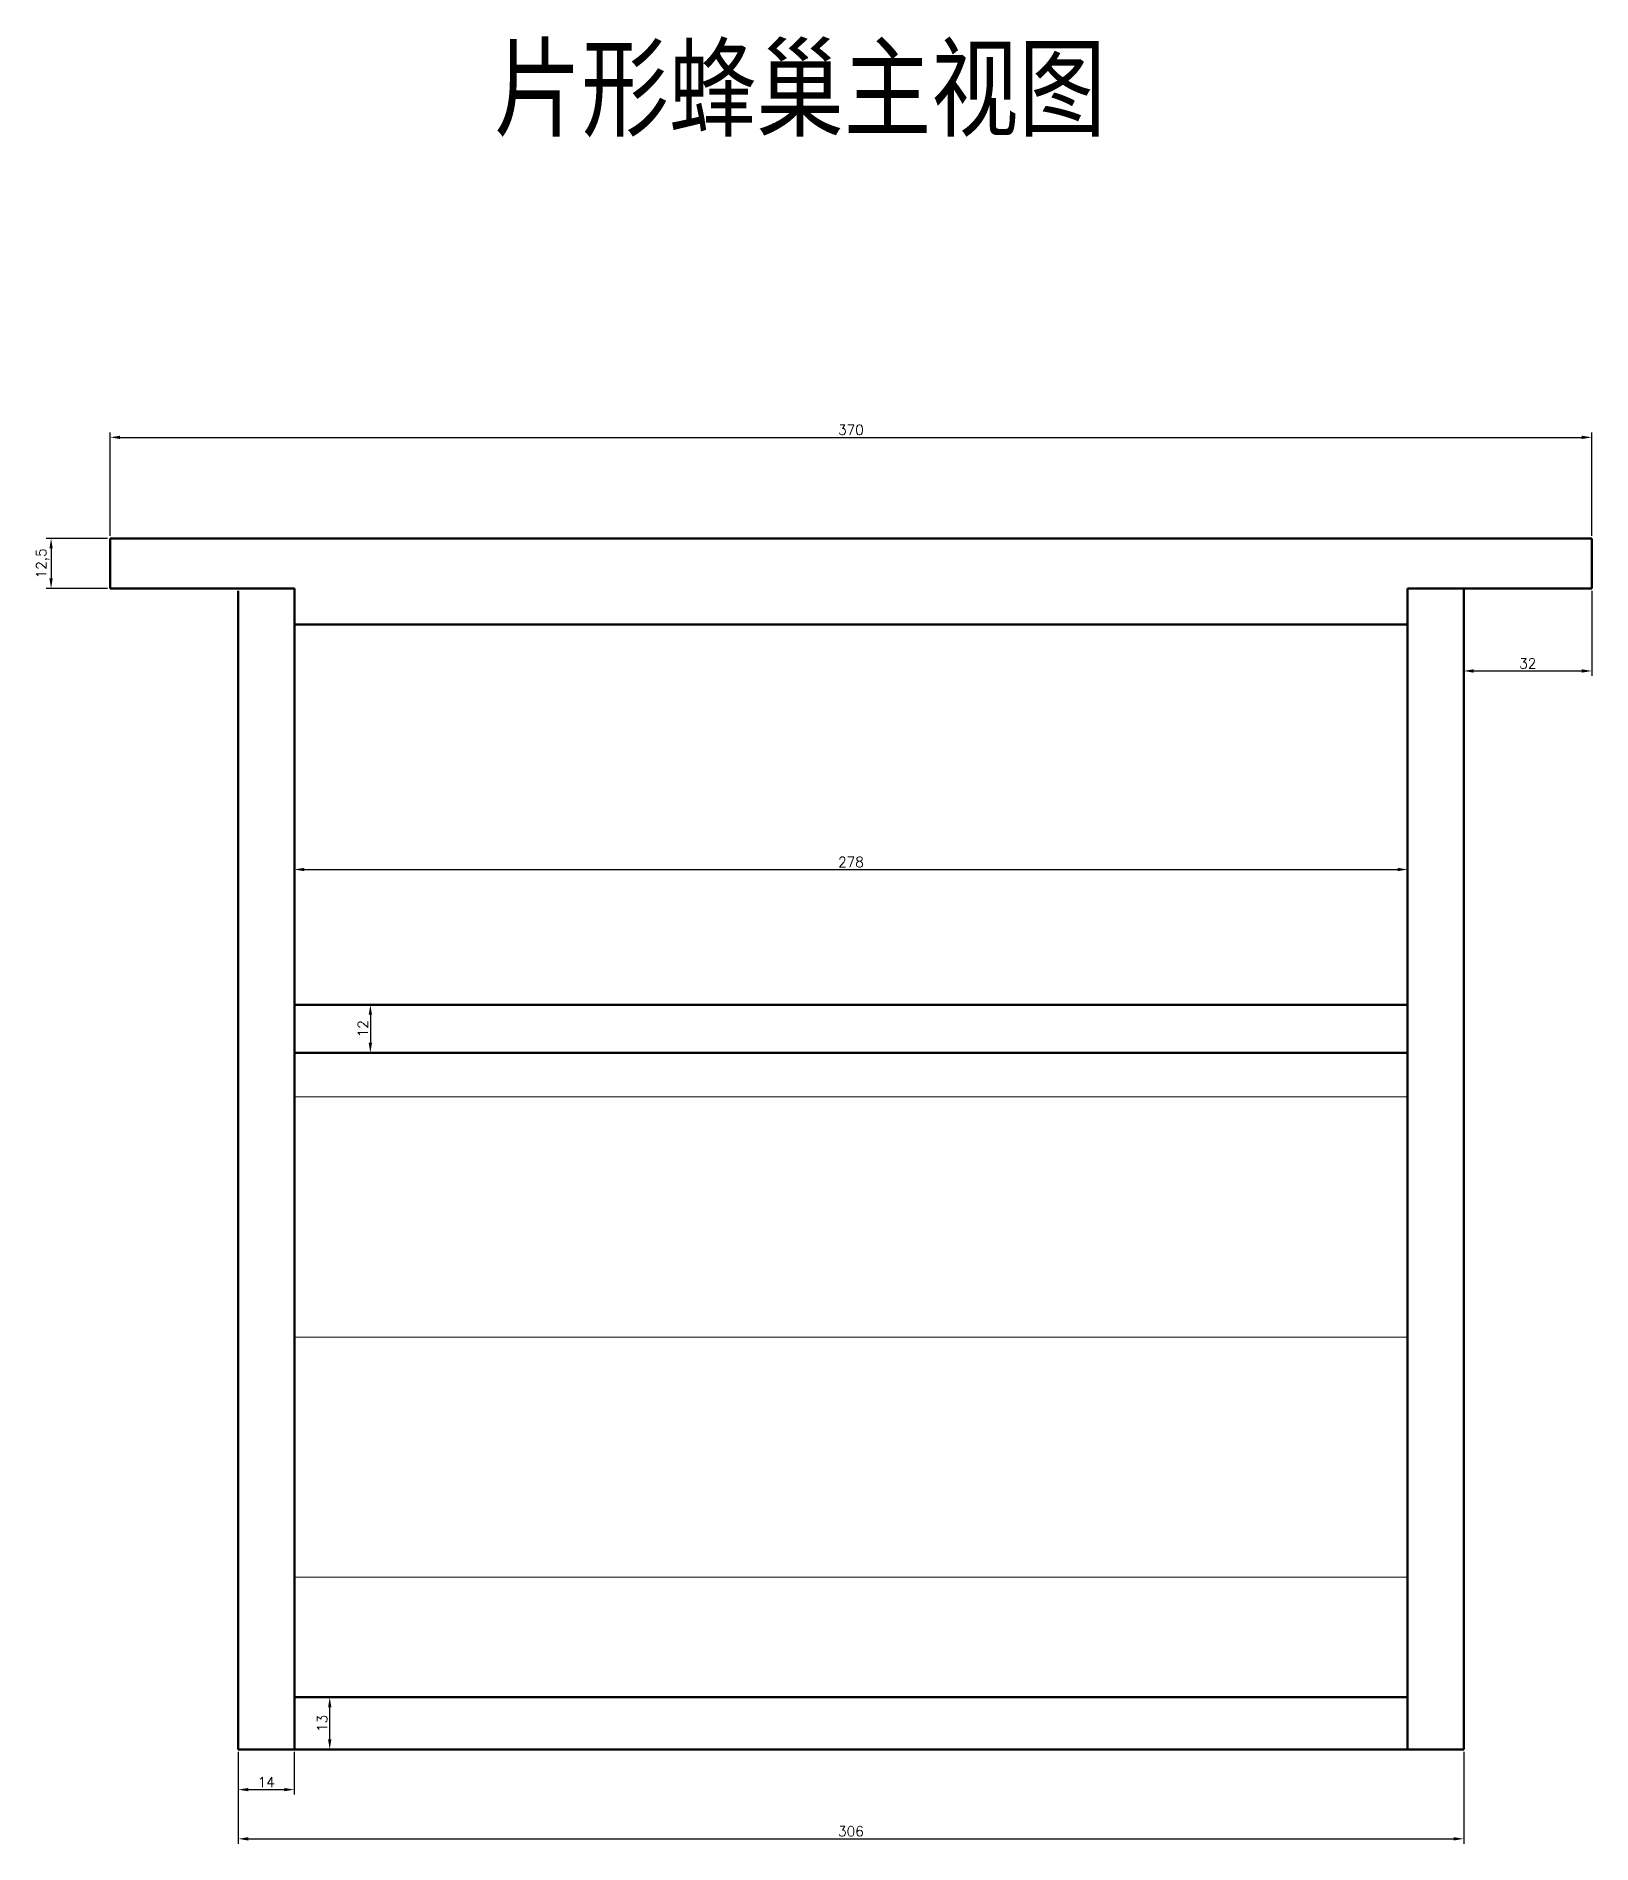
# Model space of a CAD drawing. Header units: millimetres. Extents: x 163 to 552, y 51 to 502.
import ezdxf

# ---------------------------------------------------------------- set-up
doc = ezdxf.new("R2010")
doc.units = ezdxf.units.MM
doc.header["$LTSCALE"] = 0.38
doc.layers.add('细实线', color=7, linetype='Continuous', lineweight=20)
doc.styles.get("Standard").update_dxf_attribs({"font": 'txt', "bigfont": 'gbcbig.shx'})
doc.styles.add('工程图中的汉字', font='simfang.ttf', dxfattribs={"width": 0.8})
doc.dimstyles.new('ISO-25', dxfattribs={"dimtxt": 2.5, "dimasz": 2.5, "dimexe": 1.25, "dimexo": 0.625, "dimtad": 1, "dimtxsty": 'Standard', "dimcen": 2.5, "dimadec": 0, "dimazin": 0, "dimtfac": 1, "dimtmove": 0, "dimatfit": 3, "dimfxl": 1, "dimarcsym": 0})

# ---------------------------------------------------------------- blocks, each defined once
blk = doc.blocks.new('*D14')
at = {"layer": 'Defpoints', "color": 0, "lineweight": 50}
for p in [(519.84, 364.44), (551.84, 364.44), (551.84, 343.82)]:
    blk.add_point(p, dxfattribs=at)
at = {"layer": '细实线', "color": 0, "lineweight": -2}
for p, q in [((519.84, 363.82), (519.84, 342.57)), ((551.84, 363.82), (551.84, 342.57)), ((522.34, 343.82), (549.34, 343.82))]:
    blk.add_line(p, q, dxfattribs=at)
at = {"layer": '细实线', "color": 0, "lineweight": 50}
for points in [[(522.34, 344.24), (522.34, 343.4), (519.84, 343.82)], [(549.34, 344.24), (549.34, 343.4), (551.84, 343.82)]]:
    blk.add_solid(points, dxfattribs=at)
at = {"layer": '细实线', "color": 0, "lineweight": 20, "insert": (535.84, 345.69), "char_height": 2.5, "attachment_point": 5}
blk.add_mtext('32', dxfattribs=at)
blk = doc.blocks.new('*D15')
at = {"layer": 'Defpoints', "color": 0, "lineweight": 50}
for p in [(551.84, 402.17), (181.84, 376.94), (551.84, 376.94)]:
    blk.add_point(p, dxfattribs=at)
at = {"layer": '细实线', "color": 0, "lineweight": -2}
for p, q in [((181.84, 377.57), (181.84, 403.42)), ((184.34, 402.17), (549.34, 402.17)), ((551.84, 377.57), (551.84, 403.42))]:
    blk.add_line(p, q, dxfattribs=at)
at = {"layer": '细实线', "color": 0, "lineweight": 50}
for points in [[(184.34, 402.59), (184.34, 401.76), (181.84, 402.17)], [(549.34, 402.59), (549.34, 401.76), (551.84, 402.17)]]:
    blk.add_solid(points, dxfattribs=at)
at = {"layer": '细实线', "color": 0, "lineweight": 20, "insert": (366.84, 404.05), "char_height": 2.5, "attachment_point": 5}
blk.add_mtext('370', dxfattribs=at)
blk = doc.blocks.new('*D16')
at = {"layer": 'Defpoints', "color": 0, "lineweight": 50}
for p in [(181.84, 376.94), (167.1, 364.44), (181.84, 364.44)]:
    blk.add_point(p, dxfattribs=at)
at = {"layer": '细实线', "color": 0, "lineweight": -2}
for p, q in [((181.22, 376.94), (165.85, 376.94)), ((167.1, 374.44), (167.1, 366.94)), ((181.22, 364.44), (165.85, 364.44))]:
    blk.add_line(p, q, dxfattribs=at)
at = {"layer": '细实线', "color": 0, "lineweight": 50}
for points in [[(166.68, 374.44), (167.51, 374.44), (167.1, 376.94)], [(166.68, 366.94), (167.51, 366.94), (167.1, 364.44)]]:
    blk.add_solid(points, dxfattribs=at)
at = {"layer": '细实线', "color": 0, "lineweight": 20, "insert": (165.01, 370.69), "char_height": 2.5, "attachment_point": 5, "rotation": 90}
blk.add_mtext('12,5', dxfattribs=at)
blk = doc.blocks.new('*D17')
at = {"layer": 'Defpoints', "color": 0, "lineweight": 50}
for p in [(213.84, 74.44), (519.84, 74.44), (519.84, 52.09)]:
    blk.add_point(p, dxfattribs=at)
at = {"layer": '细实线', "color": 0, "lineweight": -2}
for p, q in [((213.84, 73.82), (213.84, 50.84)), ((519.84, 73.82), (519.84, 50.84)), ((216.34, 52.09), (517.34, 52.09))]:
    blk.add_line(p, q, dxfattribs=at)
at = {"layer": '细实线', "color": 0, "lineweight": 50}
for points in [[(216.34, 52.51), (216.34, 51.67), (213.84, 52.09)], [(517.34, 52.51), (517.34, 51.67), (519.84, 52.09)]]:
    blk.add_solid(points, dxfattribs=at)
at = {"layer": '细实线', "color": 0, "lineweight": 20, "insert": (366.84, 53.97), "char_height": 2.5, "attachment_point": 5}
blk.add_mtext('306', dxfattribs=at)
blk = doc.blocks.new('*D18')
at = {"layer": 'Defpoints', "color": 0, "lineweight": 50}
for p in [(213.84, 74.44), (227.84, 74.44), (227.84, 64.38)]:
    blk.add_point(p, dxfattribs=at)
at = {"layer": '细实线', "color": 0, "lineweight": -2}
for p, q in [((213.84, 73.82), (213.84, 63.13)), ((227.84, 73.82), (227.84, 63.13)), ((216.34, 64.38), (225.34, 64.38))]:
    blk.add_line(p, q, dxfattribs=at)
at = {"layer": '细实线', "color": 0, "lineweight": 50}
for points in [[(216.34, 64.8), (216.34, 63.97), (213.84, 64.38)], [(225.34, 64.8), (225.34, 63.97), (227.84, 64.38)]]:
    blk.add_solid(points, dxfattribs=at)
at = {"layer": '细实线', "color": 0, "lineweight": 20, "insert": (220.84, 66.26), "char_height": 2.5, "attachment_point": 5}
blk.add_mtext('14', dxfattribs=at)
blk = doc.blocks.new('*D19')
at = {"layer": 'Defpoints', "color": 0, "lineweight": 50}
for p in [(227.84, 87.44), (236.68, 87.44), (227.84, 74.44)]:
    blk.add_point(p, dxfattribs=at)
at = {"layer": '细实线', "color": 0, "lineweight": -2}
for p, q in [((228.47, 87.44), (237.93, 87.44)), ((236.68, 76.94), (236.68, 84.94)), ((228.47, 74.44), (237.93, 74.44))]:
    blk.add_line(p, q, dxfattribs=at)
at = {"layer": '细实线', "color": 0, "lineweight": 50}
for points in [[(236.27, 84.94), (237.1, 84.94), (236.68, 87.44)], [(236.27, 76.94), (237.1, 76.94), (236.68, 74.44)]]:
    blk.add_solid(points, dxfattribs=at)
at = {"layer": '细实线', "color": 0, "lineweight": 20, "insert": (234.81, 80.94), "char_height": 2.5, "attachment_point": 5, "rotation": 90}
blk.add_mtext('13', dxfattribs=at)
blk = doc.blocks.new('*D20')
at = {"layer": 'Defpoints', "color": 0, "lineweight": 50}
for p in [(505.84, 294.23), (227.84, 260.44), (505.84, 260.44)]:
    blk.add_point(p, dxfattribs=at)
at = {"layer": '细实线', "color": 0, "lineweight": -2}
for p, q in [((227.84, 261.07), (227.84, 295.48)), ((230.34, 294.23), (503.34, 294.23)), ((505.84, 261.07), (505.84, 295.48))]:
    blk.add_line(p, q, dxfattribs=at)
at = {"layer": '细实线', "color": 0, "lineweight": 50}
for points in [[(230.34, 294.64), (230.34, 293.81), (227.84, 294.23)], [(503.34, 294.64), (503.34, 293.81), (505.84, 294.23)]]:
    blk.add_solid(points, dxfattribs=at)
at = {"layer": '细实线', "color": 0, "lineweight": 20, "insert": (366.84, 296.1), "char_height": 2.5, "attachment_point": 5}
blk.add_mtext('278', dxfattribs=at)
blk = doc.blocks.new('*D21')
at = {"layer": 'Defpoints', "color": 0, "lineweight": 50}
for p in [(227.84, 260.44), (227.84, 248.44), (246.83, 248.44)]:
    blk.add_point(p, dxfattribs=at)
at = {"layer": '细实线', "color": 0, "lineweight": -2}
for p, q in [((228.47, 260.44), (248.08, 260.44)), ((246.83, 257.94), (246.83, 250.94)), ((228.47, 248.44), (248.08, 248.44))]:
    blk.add_line(p, q, dxfattribs=at)
at = {"layer": '细实线', "color": 0, "lineweight": 50}
for points in [[(246.41, 257.94), (247.24, 257.94), (246.83, 260.44)], [(246.41, 250.94), (247.24, 250.94), (246.83, 248.44)]]:
    blk.add_solid(points, dxfattribs=at)
at = {"layer": '细实线', "color": 0, "lineweight": 20, "insert": (244.95, 254.44), "char_height": 2.5, "attachment_point": 5, "rotation": 90}
blk.add_mtext('12', dxfattribs=at)

msp = doc.modelspace()

# ---------------------------------------------------------------- linework, layer by layer
at = {"layer": '细实线', "lineweight": 50}
for p, q in [((181.845, 376.942), (551.845, 376.942)), ((181.845, 376.942), (181.845, 364.442)), ((551.845, 376.942), (551.845, 364.442)), ((181.845, 364.442), (213.845, 364.442)), ((213.845, 364.442), (227.845, 364.442)), ((213.845, 363.817), (213.845, 74.442)), ((227.845, 364.442), (227.845, 74.442)), ((505.845, 74.442), (505.845, 364.442)), ((505.845, 364.442), (519.845, 364.442)), ((551.845, 364.442), (519.845, 364.442)), ((519.845, 364.442), (519.845, 74.442)), ((227.845, 355.442), (505.845, 355.442)), ((227.845, 260.442), (505.845, 260.442)), ((227.845, 248.442), (505.845, 248.442)), ((227.845, 87.442), (505.845, 87.442)), ((213.845, 74.442), (227.845, 74.442)), ((227.845, 74.442), (519.845, 74.442))]:
    msp.add_line(p, q, dxfattribs=at)
at = {"layer": '细实线', "lineweight": 20}
for p, q in [((227.845, 237.442), (505.845, 237.442)), ((227.845, 177.442), (505.845, 177.442)), ((227.845, 117.442), (505.845, 117.442))]:
    msp.add_line(p, q, dxfattribs=at)

# ---------------------------------------------------------------- texts
at = {"layer": '细实线', "lineweight": 20, "insert": (277.74, 499.45), "char_height": 20, "attachment_point": 1, "style": '工程图中的汉字'}
msp.add_mtext_dynamic_manual_height_columns('片形蜂巢主视图', width=218.99938, gutter_width=27.735, heights=[0], dxfattribs=at)

# ---------------------------------------------------------------- dimensions: what is measured, and where the dimension line sits
at = {"layer": '细实线', "lineweight": 20}
for base, p1, p2, picture, middle in [((551.845, 402.174), (181.845, 376.942), (551.845, 376.942), '*D15', (366.845, 404.049)), ((551.845, 343.819), (519.845, 364.442), (551.845, 364.442), '*D14', (535.845, 345.694)), ((505.845, 294.225), (227.845, 260.442), (505.845, 260.442), '*D20', (366.845, 296.1)), ((519.845, 52.09), (213.845, 74.442), (519.845, 74.442), '*D17', (366.845, 53.965)), ((227.845, 64.385), (213.845, 74.442), (227.845, 74.442), '*D18', (220.845, 66.26))]:
    dim = msp.add_linear_dim(base=base, p1=p1, p2=p2, dimstyle='ISO-25', dxfattribs=at)
    dim.commit()
    dim.dimension.update_dxf_attribs({"geometry": picture, "text_midpoint": middle})
for base, p1, p2, picture, middle in [((167.097, 364.442), (181.845, 376.942), (181.845, 364.442), '*D16', (165.013, 370.692)), ((236.683, 87.442), (227.845, 74.442), (227.845, 87.442), '*D19', (234.808, 80.942))]:
    dim = msp.add_linear_dim(base=base, p1=p1, p2=p2, angle=90, dimstyle='ISO-25', dxfattribs=at)
    dim.commit()
    dim.dimension.update_dxf_attribs({"geometry": picture, "text_midpoint": middle})
dim = msp.add_linear_dim(base=(246.828, 248.442), p1=(227.845, 260.442), p2=(227.845, 248.442), angle=90, dimstyle='ISO-25', dxfattribs=at)
dim.commit()
dim.dimension.update_dxf_attribs({"geometry": '*D21', "text_midpoint": (246.828, 254.442), "dimtype": 160})

doc.saveas('drawing.dxf')
